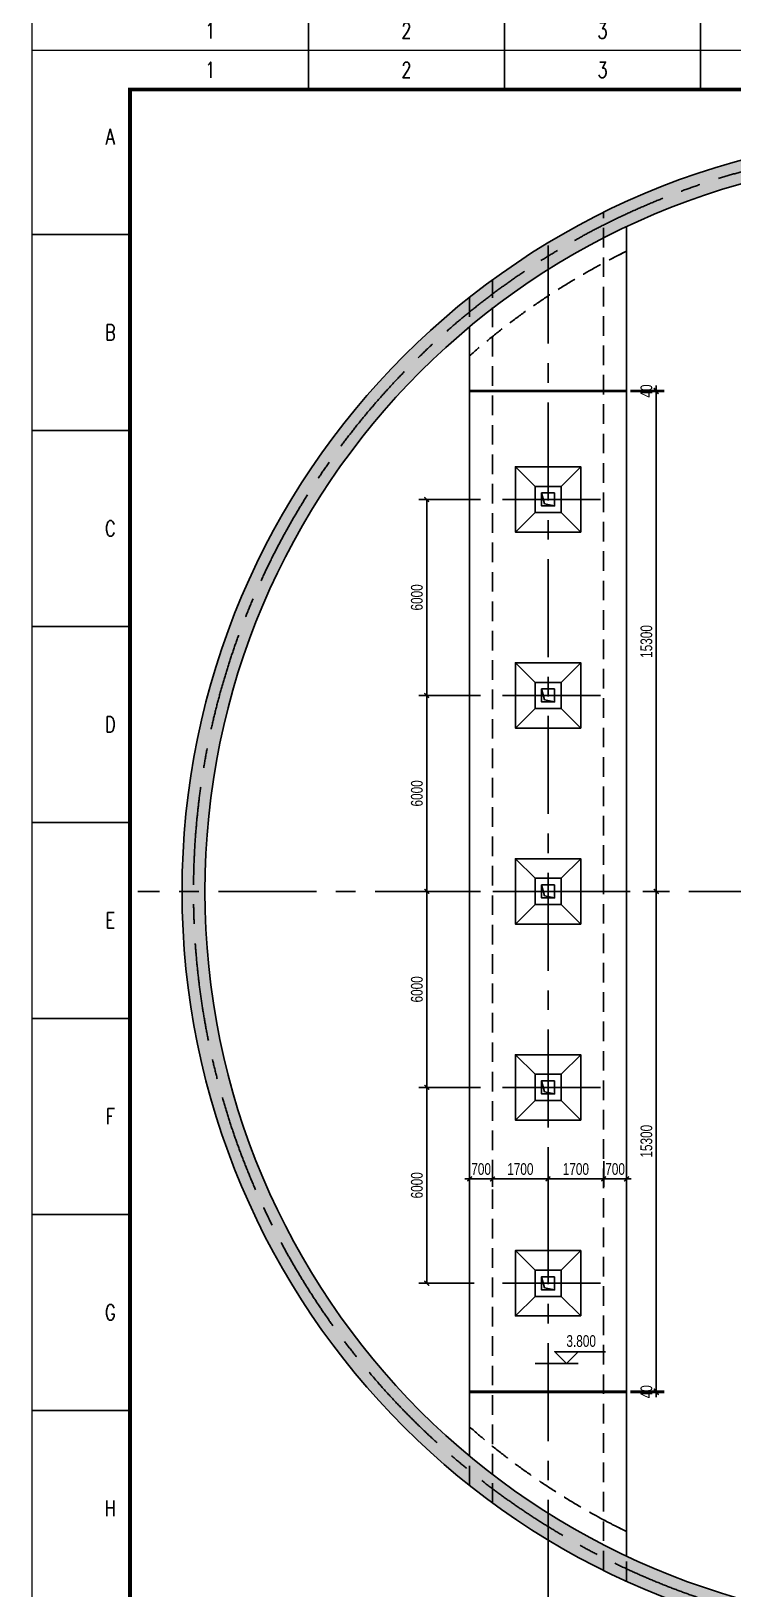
# Model space of a CAD drawing. Extents: x 707031 to 850566, y -411673 to -233438.
# Drawn here: x 707031 to 724921, y -391510 to -351768 of the extents above; entities that cross this region are included whole.
import ezdxf
from ezdxf.enums import TextEntityAlignment as Align

# ---------------------------------------------------------------- set-up
doc = ezdxf.new("R2010")
doc.units = 0
doc.header["$LTSCALE"] = 2000
doc.header["$MEASUREMENT"] = 0
doc.linetypes.add('CENTER', pattern=[2, 1.25, -0.25, 0.25, -0.25])
doc.linetypes.add('HIDDEN', pattern=[0.375, 0.25, -0.125])
doc.layers.get('0').update_dxf_attribs({"linetype": 'CONTINUOUS'})
doc.layers.get('DEFPOINTS').update_dxf_attribs({"linetype": 'CONTINUOUS'})
for name, color, linetype in [('5', 7, 'CONTINUOUS'), ('S_01', 3, 'CONTINUOUS'), ('S_02', 151, 'CENTER'), ('S_03', 7, 'HIDDEN'), ('S_04', 2, 'CONTINUOUS'), ('S_05', 7, 'CONTINUOUS'), ('S_07', 9, 'CONTINUOUS'), ('TK', 1, 'CONTINUOUS')]:
    doc.layers.add(name, color=color, linetype=linetype)
doc.styles.add('KS', font='kstxt.shx', dxfattribs={"width": 0.75, "bigfont": 'kshz.shx'})
doc.styles.add('TK-HZ', font='txt.shx', dxfattribs={"width": 0.8, "bigfont": 'hztxt.shx'})
doc.dimstyles.new('KS30', dxfattribs={"dimtxt": 300, "dimasz": 120, "dimexe": 200, "dimexo": 100, "dimgap": 100, "dimtad": 1, "dimdec": 0, "dimlfac": 0.3, "dimzin": 14, "dimdsep": 46, "dimtxsty": 'KS', "dimblk": 'ARCHTICK', "dimcen": -900, "dimclrd": 7, "dimclre": 7, "dimclrt": 2, "dimadec": 0, "dimazin": 0, "dimtfac": 1, "dimtdec": 0, "dimtix": 1, "dimtmove": 2, "dimatfit": 2, "dimfxl": 1, "dimtolj": 1, "dimtzin": 14, "dimarcsym": 0})

# ---------------------------------------------------------------- blocks, each defined once
blk = doc.blocks.new('A1-1')
at = {"layer": 'TK', "color": 7}
for p, q in [((7050, 58400), (7050, 59400)), ((12050, 58400), (12050, 59400)), ((17050, 58400), (17050, 59400)), ((2500, 54700), (0, 54700)), ((2500, 49700), (0, 49700)), ((2500, 44700), (0, 44700)), ((2500, 39700), (0, 39700)), ((2500, 34700), (0, 34700)), ((2500, 29700), (0, 29700)), ((2500, 24700), (0, 24700)), ((7050, 1000), (7050, 0)), ((12050, 1000), (12050, 0)), ((17050, 1000), (17050, 0))]:
    blk.add_line(p, q, dxfattribs=at)
for points, const_width in [([(0, 0), (84100, 0), (84100, 59400), (0, 59400)], 35), ([(2500, 1000), (83100, 1000), (83100, 58400), (2500, 58400)], 100)]:
    blk.add_lwpolyline(points, close=True, dxfattribs=dict(at, const_width=const_width))
at = {"layer": 'TK', "color": 7, "style": 'TK-HZ', "width": 0.75}
for s, p in [('1', (4550, 58900)), ('2', (9550, 58900)), ('3', (14550, 58900)), ('A', (2000, 57200)), ('B', (2000, 52200)), ('C', (2000, 47200)), ('D', (2000, 42200)), ('E', (2000, 37200)), ('F', (2000, 32200)), ('G', (2000, 27200)), ('H', (2000, 22200)), ('1', (4550, 500)), ('2', (9550, 500)), ('3', (14550, 500))]:
    blk.add_text(s, height=400, dxfattribs=at).set_placement(p, align=Align.MIDDLE_CENTER)
blk = doc.blocks.new('_ArchTick')
at = {"color": 0, "linetype": 'ByBlock', "const_width": 0.3}
blk.add_lwpolyline([(-0.5, -0.5), (0.5, 0.5)], dxfattribs=at)
blk = doc.blocks.new('*D184')
at = {"layer": '5', "color": 7, "lineweight": -2, "ltscale": 10, "transparency": 16777216}
for p, q in [((718490, -368715), (716916, -368715)), ((717116, -368715), (717116, -373715)), ((718490, -373715), (716916, -373715))]:
    blk.add_line(p, q, dxfattribs=at)
at = {"layer": 'DEFPOINTS', "color": 0, "ltscale": 10, "transparency": 16777216}
for p in [(718590, -368715), (717116, -373715), (718590, -373715)]:
    blk.add_point(p, dxfattribs=at)
at = {"layer": '5', "color": 7, "lineweight": -2, "ltscale": 10, "transparency": 16777216, "xscale": 120, "yscale": 120, "zscale": 120}
for p, rotation in [((717116, -368715), 90), ((717116, -373715), 270)]:
    blk.add_blockref('_ArchTick', p, dxfattribs=dict(at, rotation=rotation))
at = {"layer": '5', "color": 2, "lineweight": -2, "ltscale": 10, "transparency": 16777216, "insert": (716866, -371215), "char_height": 300, "attachment_point": 5, "rotation": 90, "style": 'KS'}
blk.add_mtext('\\A1;6000', dxfattribs=at)
blk = doc.blocks.new('*D185')
at = {"layer": '5', "color": 7, "lineweight": -2, "ltscale": 10, "transparency": 16777216}
for p, q in [((718490, -378715), (716916, -378715)), ((717116, -378715), (717116, -383715)), ((718323, -383715), (716916, -383715))]:
    blk.add_line(p, q, dxfattribs=at)
at = {"layer": 'DEFPOINTS', "color": 0, "ltscale": 10, "transparency": 16777216}
for p in [(718590, -378715), (717116, -383715), (718423, -383715)]:
    blk.add_point(p, dxfattribs=at)
at = {"layer": '5', "color": 7, "lineweight": -2, "ltscale": 10, "transparency": 16777216, "xscale": 120, "yscale": 120, "zscale": 120}
for p, rotation in [((717116, -378715), 90), ((717116, -383715), 270)]:
    blk.add_blockref('_ArchTick', p, dxfattribs=dict(at, rotation=rotation))
at = {"layer": '5', "color": 2, "lineweight": -2, "ltscale": 10, "transparency": 16777216, "insert": (716866, -381215), "char_height": 300, "attachment_point": 5, "rotation": 90, "style": 'KS'}
blk.add_mtext('\\A1;6000', dxfattribs=at)
blk = doc.blocks.new('*D186')
at = {"layer": '5', "color": 7, "lineweight": -2, "ltscale": 10, "transparency": 16777216}
for p, q in [((718490, -373715), (716916, -373715)), ((717116, -373715), (717116, -378715)), ((718490, -378715), (716916, -378715))]:
    blk.add_line(p, q, dxfattribs=at)
at = {"layer": 'DEFPOINTS', "color": 0, "ltscale": 10, "transparency": 16777216}
for p in [(718590, -373715), (717116, -378715), (718590, -378715)]:
    blk.add_point(p, dxfattribs=at)
at = {"layer": '5', "color": 7, "lineweight": -2, "ltscale": 10, "transparency": 16777216, "xscale": 120, "yscale": 120, "zscale": 120}
for p, rotation in [((717116, -373715), 90), ((717116, -378715), 270)]:
    blk.add_blockref('_ArchTick', p, dxfattribs=dict(at, rotation=rotation))
at = {"layer": '5', "color": 2, "lineweight": -2, "ltscale": 10, "transparency": 16777216, "insert": (716866, -376215), "char_height": 300, "attachment_point": 5, "rotation": 90, "style": 'KS'}
blk.add_mtext('\\A1;6000', dxfattribs=at)
blk = doc.blocks.new('*D187')
at = {"layer": '5', "color": 7, "lineweight": -2, "ltscale": 10, "transparency": 16777216}
for p, q in [((718490, -363715), (716916, -363715)), ((717116, -363715), (717116, -368715)), ((718490, -368715), (716916, -368715))]:
    blk.add_line(p, q, dxfattribs=at)
at = {"layer": 'DEFPOINTS', "color": 0, "ltscale": 10, "transparency": 16777216}
for p in [(718590, -363715), (717116, -368715), (718590, -368715)]:
    blk.add_point(p, dxfattribs=at)
at = {"layer": '5', "color": 7, "lineweight": -2, "ltscale": 10, "transparency": 16777216, "xscale": 120, "yscale": 120, "zscale": 120}
for p, rotation in [((717116, -363715), 90), ((717116, -368715), 270)]:
    blk.add_blockref('_ArchTick', p, dxfattribs=dict(at, rotation=rotation))
at = {"layer": '5', "color": 2, "lineweight": -2, "ltscale": 10, "transparency": 16777216, "insert": (716866, -366215), "char_height": 300, "attachment_point": 5, "rotation": 90, "style": 'KS'}
blk.add_mtext('\\A1;6000', dxfattribs=at)
blk = doc.blocks.new('*D188')
at = {"layer": '5', "color": 7, "lineweight": -2, "transparency": 16777216}
for p, q in [((720211, -389997), (720211, -394815)), ((730211, -393086), (730211, -394815)), ((720211, -394615), (730211, -394615))]:
    blk.add_line(p, q, dxfattribs=at)
at = {"layer": 'DEFPOINTS', "color": 0, "transparency": 16777216}
for p in [(720211, -389897), (730211, -392986), (730211, -394615)]:
    blk.add_point(p, dxfattribs=at)
at = {"layer": '5', "color": 7, "lineweight": -2, "transparency": 16777216, "xscale": 120, "yscale": 120, "zscale": 120, "rotation": 180}
blk.add_blockref('_ArchTick', (720211, -394615), dxfattribs=at)
at = {"layer": '5', "color": 7, "lineweight": -2, "transparency": 16777216, "xscale": 120, "yscale": 120, "zscale": 120}
blk.add_blockref('_ArchTick', (730211, -394615), dxfattribs=at)
at = {"layer": '5', "color": 2, "transparency": 16777216, "insert": (725211, -394365), "char_height": 300, "attachment_point": 5, "style": 'KS'}
blk.add_mtext('\\A1;12000', dxfattribs=at)
blk = doc.blocks.new('*D193')
at = {"layer": 'DEFPOINTS', "color": 0, "transparency": 16777216}
for p in [(718211, -380352), (718794, -380491), (718794, -381051)]:
    blk.add_point(p, dxfattribs=at)
at = {"layer": 'S_05', "color": 7, "lineweight": -2, "transparency": 16777216}
for p, q in [((718211, -380452), (718211, -381251)), ((718794, -380591), (718794, -381251)), ((718211, -381051), (718091, -381051)), ((718211, -381051), (718794, -381051)), ((718794, -381051), (718914, -381051))]:
    blk.add_line(p, q, dxfattribs=at)
at = {"layer": 'S_05', "color": 7, "lineweight": -2, "transparency": 16777216, "xscale": 120, "yscale": 120, "zscale": 120}
blk.add_blockref('_ArchTick', (718211, -381051), dxfattribs=at)
at = {"layer": 'S_05', "color": 7, "lineweight": -2, "transparency": 16777216, "xscale": 120, "yscale": 120, "zscale": 120, "rotation": 180}
blk.add_blockref('_ArchTick', (718794, -381051), dxfattribs=at)
at = {"layer": 'S_05', "color": 2, "transparency": 16777216, "insert": (718503, -380801), "char_height": 300, "attachment_point": 5, "style": 'KS'}
blk.add_mtext('\\A1;700', dxfattribs=at)
blk = doc.blocks.new('*D194')
at = {"layer": 'DEFPOINTS', "color": 0, "transparency": 16777216}
for p in [(718794, -380491), (720211, -380502), (720211, -381051)]:
    blk.add_point(p, dxfattribs=at)
at = {"layer": 'S_05', "color": 7, "lineweight": -2, "transparency": 16777216}
for p, q in [((718794, -380591), (718794, -381251)), ((720211, -380602), (720211, -381251)), ((718794, -381051), (720211, -381051))]:
    blk.add_line(p, q, dxfattribs=at)
at = {"layer": 'S_05', "color": 7, "lineweight": -2, "transparency": 16777216, "xscale": 120, "yscale": 120, "zscale": 120, "rotation": 180}
blk.add_blockref('_ArchTick', (718794, -381051), dxfattribs=at)
at = {"layer": 'S_05', "color": 7, "lineweight": -2, "transparency": 16777216, "xscale": 120, "yscale": 120, "zscale": 120}
blk.add_blockref('_ArchTick', (720211, -381051), dxfattribs=at)
at = {"layer": 'S_05', "color": 2, "transparency": 16777216, "insert": (719503, -380801), "char_height": 300, "attachment_point": 5, "style": 'KS'}
blk.add_mtext('\\A1;1700', dxfattribs=at)
blk = doc.blocks.new('*D195')
at = {"layer": 'DEFPOINTS', "color": 0, "transparency": 16777216}
for p in [(720211, -380502), (721628, -380502), (721628, -381051)]:
    blk.add_point(p, dxfattribs=at)
at = {"layer": 'S_05', "color": 7, "lineweight": -2, "transparency": 16777216}
for p, q in [((720211, -380602), (720211, -381251)), ((721628, -380602), (721628, -381251)), ((720211, -381051), (721628, -381051))]:
    blk.add_line(p, q, dxfattribs=at)
at = {"layer": 'S_05', "color": 7, "lineweight": -2, "transparency": 16777216, "xscale": 120, "yscale": 120, "zscale": 120, "rotation": 180}
blk.add_blockref('_ArchTick', (720211, -381051), dxfattribs=at)
at = {"layer": 'S_05', "color": 7, "lineweight": -2, "transparency": 16777216, "xscale": 120, "yscale": 120, "zscale": 120}
blk.add_blockref('_ArchTick', (721628, -381051), dxfattribs=at)
at = {"layer": 'S_05', "color": 2, "transparency": 16777216, "insert": (720919, -380801), "char_height": 300, "attachment_point": 5, "style": 'KS'}
blk.add_mtext('\\A1;1700', dxfattribs=at)
blk = doc.blocks.new('*D196')
at = {"layer": 'DEFPOINTS', "color": 0, "transparency": 16777216}
for p in [(721628, -380502), (722211, -380365), (722211, -381051)]:
    blk.add_point(p, dxfattribs=at)
at = {"layer": 'S_05', "color": 7, "lineweight": -2, "transparency": 16777216}
for p, q in [((721628, -380602), (721628, -381251)), ((722211, -380465), (722211, -381251)), ((721628, -381051), (721508, -381051)), ((721628, -381051), (722211, -381051)), ((722211, -381051), (722331, -381051))]:
    blk.add_line(p, q, dxfattribs=at)
at = {"layer": 'S_05', "color": 7, "lineweight": -2, "transparency": 16777216, "xscale": 120, "yscale": 120, "zscale": 120}
blk.add_blockref('_ArchTick', (721628, -381051), dxfattribs=at)
at = {"layer": 'S_05', "color": 7, "lineweight": -2, "transparency": 16777216, "xscale": 120, "yscale": 120, "zscale": 120, "rotation": 180}
blk.add_blockref('_ArchTick', (722211, -381051), dxfattribs=at)
at = {"layer": 'S_05', "color": 2, "transparency": 16777216, "insert": (721919, -380801), "char_height": 300, "attachment_point": 5, "style": 'KS'}
blk.add_mtext('\\A1;700', dxfattribs=at)
blk = doc.blocks.new('*D207')
at = {"layer": 'DEFPOINTS', "color": 0, "transparency": 16777216}
for p in [(722211, -386465), (722211, -386499), (722969, -386465)]:
    blk.add_point(p, dxfattribs=at)
at = {"layer": 'S_01', "color": 7, "lineweight": -2, "transparency": 16777216}
for p, q in [((722311, -386465), (723169, -386465)), ((722311, -386499), (723169, -386499)), ((722969, -386465), (722969, -386345)), ((722969, -386499), (722969, -386465)), ((722969, -386499), (722969, -386619))]:
    blk.add_line(p, q, dxfattribs=at)
at = {"layer": 'S_01', "color": 7, "lineweight": -2, "transparency": 16777216, "xscale": 120, "yscale": 120, "zscale": 120}
for p, rotation in [((722969, -386465), 270), ((722969, -386499), 90)]:
    blk.add_blockref('_ArchTick', p, dxfattribs=dict(at, rotation=rotation))
at = {"layer": 'S_01', "color": 2, "transparency": 16777216, "insert": (722719, -386482), "char_height": 300, "attachment_point": 5, "rotation": 90, "style": 'KS'}
blk.add_mtext('\\A1;40', dxfattribs=at)
blk = doc.blocks.new('*D208')
at = {"layer": 'DEFPOINTS', "color": 0, "transparency": 16777216}
for p in [(722529, -373715), (722969, -373715), (722211, -386465)]:
    blk.add_point(p, dxfattribs=at)
at = {"layer": 'S_01', "color": 7, "lineweight": -2, "transparency": 16777216}
for p, q in [((722629, -373715), (723169, -373715)), ((722969, -386465), (722969, -373715)), ((722311, -386465), (723169, -386465))]:
    blk.add_line(p, q, dxfattribs=at)
at = {"layer": 'S_01', "color": 7, "lineweight": -2, "transparency": 16777216, "xscale": 120, "yscale": 120, "zscale": 120}
for p, rotation in [((722969, -373715), 90), ((722969, -386465), 270)]:
    blk.add_blockref('_ArchTick', p, dxfattribs=dict(at, rotation=rotation))
at = {"layer": 'S_01', "color": 2, "transparency": 16777216, "insert": (722719, -380090), "char_height": 300, "attachment_point": 5, "rotation": 90, "style": 'KS'}
blk.add_mtext('\\A1;15300', dxfattribs=at)
blk = doc.blocks.new('*D209')
at = {"layer": 'DEFPOINTS', "color": 0, "transparency": 16777216}
for p in [(722211, -360932), (722211, -360965), (722969, -360965)]:
    blk.add_point(p, dxfattribs=at)
at = {"layer": 'S_01', "color": 7, "lineweight": -2, "transparency": 16777216}
for p, q in [((722969, -360932), (722969, -360812)), ((722311, -360932), (723169, -360932)), ((722311, -360965), (723169, -360965)), ((722969, -360932), (722969, -360965)), ((722969, -360965), (722969, -361085))]:
    blk.add_line(p, q, dxfattribs=at)
at = {"layer": 'S_01', "color": 7, "lineweight": -2, "transparency": 16777216, "xscale": 120, "yscale": 120, "zscale": 120}
for p, rotation in [((722969, -360932), 270), ((722969, -360965), 90)]:
    blk.add_blockref('_ArchTick', p, dxfattribs=dict(at, rotation=rotation))
at = {"layer": 'S_01', "color": 2, "transparency": 16777216, "insert": (722719, -360949), "char_height": 300, "attachment_point": 5, "rotation": 90, "style": 'KS'}
blk.add_mtext('\\A1;40', dxfattribs=at)
blk = doc.blocks.new('*D210')
at = {"layer": 'DEFPOINTS', "color": 0, "transparency": 16777216}
for p in [(722211, -360965), (722529, -373715), (722969, -373715)]:
    blk.add_point(p, dxfattribs=at)
at = {"layer": 'S_01', "color": 7, "lineweight": -2, "transparency": 16777216}
for p, q in [((722311, -360965), (723169, -360965)), ((722969, -360965), (722969, -373715)), ((722629, -373715), (723169, -373715))]:
    blk.add_line(p, q, dxfattribs=at)
at = {"layer": 'S_01', "color": 7, "lineweight": -2, "transparency": 16777216, "xscale": 120, "yscale": 120, "zscale": 120}
for p, rotation in [((722969, -360965), 90), ((722969, -373715), 270)]:
    blk.add_blockref('_ArchTick', p, dxfattribs=dict(at, rotation=rotation))
at = {"layer": 'S_01', "color": 2, "transparency": 16777216, "insert": (722719, -367340), "char_height": 300, "attachment_point": 5, "rotation": 90, "style": 'KS'}
blk.add_mtext('\\A1;15300', dxfattribs=at)

msp = doc.modelspace()

# ---------------------------------------------------------------- hatches: boundary and pattern name
at = {"layer": 'S_07'}
h = msp.add_hatch(color=256, dxfattribs=at)
h.paths.add_polyline_path([(749544.37, -373715.198, 1), (710877.703, -373715.198, 1)])
h.paths.add_polyline_path([(711461.037, -373715.198, -1), (748961.037, -373715.198, -1)], flags=16)

# ---------------------------------------------------------------- linework, layer by layer
at = {"layer": 'S_01'}
for p, q in [((722211.037, -356757.53), (722211.037, -390672.866)), ((718211.037, -388122.228), (718211.037, -359308.169)), ((719877.703, -363381.865), (719377.703, -362881.865)), ((720544.37, -363381.865), (721044.37, -362881.865)), ((720117.509, -363829.148), (720044.37, -363548.532)), ((720377.703, -363881.865), (720117.509, -363829.148)), ((719877.703, -364048.532), (719377.703, -364548.532)), ((720544.37, -364048.532), (721044.37, -364548.532)), ((719877.703, -368381.865), (719377.703, -367881.865)), ((720544.37, -368381.865), (721044.37, -367881.865)), ((720117.509, -368829.148), (720044.37, -368548.532)), ((719877.703, -369048.532), (719377.703, -369548.532)), ((720377.703, -368881.865), (720117.509, -368829.148)), ((720544.37, -369048.532), (721044.37, -369548.532)), ((719877.703, -373381.865), (719377.703, -372881.865)), ((720544.37, -373381.865), (721044.37, -372881.865)), ((720117.509, -373829.148), (720044.37, -373548.532)), ((720377.703, -373881.865), (720117.509, -373829.148)), ((719877.703, -374048.532), (719377.703, -374548.532)), ((720544.37, -374048.532), (721044.37, -374548.532)), ((719877.703, -378381.865), (719377.703, -377881.865)), ((720544.37, -378381.865), (721044.37, -377881.865)), ((720117.509, -378829.148), (720044.37, -378548.532)), ((719877.703, -379048.532), (719377.703, -379548.532)), ((720377.703, -378881.865), (720117.509, -378829.148)), ((720544.37, -379048.532), (721044.37, -379548.532)), ((719877.703, -383381.865), (719377.703, -382881.865)), ((720544.37, -383381.865), (721044.37, -382881.865)), ((720117.509, -383829.148), (720044.37, -383548.532)), ((720377.703, -383881.865), (720117.509, -383829.148)), ((719877.703, -384048.532), (719377.703, -384548.532)), ((720544.37, -384048.532), (721044.37, -384548.532))]:
    msp.add_line(p, q, dxfattribs=at)
at = {"layer": 'S_01', "lineweight": -2}
for p, q in [((718211.037, -360931.865), (722211.037, -360931.865)), ((718211.037, -360965.198), (722211.037, -360965.198)), ((718211.037, -386465.198), (722211.037, -386465.198)), ((718211.037, -386498.532), (722211.037, -386498.532))]:
    msp.add_line(p, q, dxfattribs=at)
at = {"layer": 'S_01'}
for points in [[(721044.37, -364548.532), (719377.703, -364548.532), (719377.703, -362881.865), (721044.37, -362881.865)], [(720544.37, -363381.865), (719877.703, -363381.865), (719877.703, -364048.532), (720544.37, -364048.532)], [(720377.703, -363548.532), (720044.37, -363548.532), (720044.37, -363881.865), (720377.703, -363881.865)], [(721044.37, -369548.532), (719377.703, -369548.532), (719377.703, -367881.865), (721044.37, -367881.865)], [(720544.37, -368381.865), (719877.703, -368381.865), (719877.703, -369048.532), (720544.37, -369048.532)], [(720377.703, -368548.532), (720044.37, -368548.532), (720044.37, -368881.865), (720377.703, -368881.865)], [(721044.37, -374548.532), (719377.703, -374548.532), (719377.703, -372881.865), (721044.37, -372881.865)], [(720544.37, -373381.865), (719877.703, -373381.865), (719877.703, -374048.532), (720544.37, -374048.532)], [(720377.703, -373548.532), (720044.37, -373548.532), (720044.37, -373881.865), (720377.703, -373881.865)], [(721044.37, -379548.532), (719377.703, -379548.532), (719377.703, -377881.865), (721044.37, -377881.865)], [(720544.37, -378381.865), (719877.703, -378381.865), (719877.703, -379048.532), (720544.37, -379048.532)], [(720377.703, -378548.532), (720044.37, -378548.532), (720044.37, -378881.865), (720377.703, -378881.865)], [(721044.37, -384548.532), (719377.703, -384548.532), (719377.703, -382881.865), (721044.37, -382881.865)], [(720544.37, -383381.865), (719877.703, -383381.865), (719877.703, -384048.532), (720544.37, -384048.532)], [(720377.703, -383548.532), (720044.37, -383548.532), (720044.37, -383881.865), (720377.703, -383881.865)]]:
    msp.add_lwpolyline(points, close=True, dxfattribs=at)
for radius in [19333.333, 18750]:
    msp.add_circle((730211.037, -373715.198), radius, dxfattribs=at)
at = {"layer": 'S_02'}
for p, q in [((720211.037, -357240.621), (720211.037, -390189.776)), ((721548.893, -363715.198), (718590.078, -363715.198)), ((721548.893, -368715.198), (718590.078, -368715.198)), ((750303.163, -373715.198), (709748.285, -373715.198)), ((721548.893, -373715.198), (718590.078, -373715.198)), ((721548.893, -378715.198), (718590.078, -378715.198)), ((721548.893, -383715.198), (718590.078, -383715.198))]:
    msp.add_line(p, q, dxfattribs=at)
msp.add_circle((730211.037, -373715.198), 19041.667, dxfattribs=at)
at = {"layer": 'S_03', "lineweight": -2}
for p, q in [((721627.703, -391038.713), (721627.703, -356391.684)), ((718794.37, -389317.682), (718794.37, -358112.715)), ((718211.037, -358556.776), (718211.037, -359308.169)), ((718211.037, -388873.621), (718211.037, -388122.228)), ((722211.037, -391315.703), (722211.037, -390672.866))]:
    msp.add_line(p, q, dxfattribs=at)
for start, end in [(116.0951112, 131.2841498), (116.0951112, 118.1600305), (228.7158502, 243.9048888), (241.8399695, 243.9048888)]:
    msp.add_arc((730211.037, -373715.198), 18187.5, start, end, dxfattribs=at)
at = {"layer": 'S_04'}
for points in [[(721674.873, -385460.037), (720380.903, -385460.037), (720677.888, -385757.022), (720974.873, -385460.037)], [(719877.888, -385757.022), (720977.888, -385757.022)]]:
    msp.add_lwpolyline(points, dxfattribs=at)

# ---------------------------------------------------------------- block references
at = {"layer": 'TK', "color": 7}
for p in [(707048.599, -352255.813), (707048.599, -411655.813)]:
    msp.add_blockref('A1-1', p, dxfattribs=at)

# ---------------------------------------------------------------- texts
at = {"layer": 'S_04', "style": 'KS', "width": 0.75}
msp.add_text('3.800', height=300, dxfattribs=at).set_placement((720677.888, -385337.022))

# ---------------------------------------------------------------- dimensions: what is measured, and where the dimension line sits
at = {"layer": '5', "lineweight": -2, "ltscale": 10}
for base, p1, p2, picture, middle in [((717115.898, -368715.198), (718590.078, -363715.198), (718590.078, -368715.198), '*D187', (716865.898, -366215.198)), ((717115.898, -373715.198), (718590.078, -368715.198), (718590.078, -373715.198), '*D184', (716865.898, -371215.198)), ((717115.898, -378715.198), (718590.078, -373715.198), (718590.078, -378715.198), '*D186', (716865.898, -376215.198)), ((717115.898, -383715.198), (718590.078, -378715.198), (718423.411, -383715.198), '*D185', (716865.898, -381215.198))]:
    dim = msp.add_linear_dim(base=base, p1=p1, p2=p2, angle=270, dimstyle='KS30', override={"dimlfac": 1.2}, dxfattribs=at)
    dim.commit()
    dim.dimension.update_dxf_attribs({"geometry": picture, "text_midpoint": middle})
at = {"layer": '5'}
dim = msp.add_linear_dim(base=(730211.037, -394614.941), p1=(720211.037, -389896.632), p2=(730211.037, -392986.032), dimstyle='KS30', override={"dimlfac": 1.2}, dxfattribs=at)
dim.commit()
dim.dimension.update_dxf_attribs({"geometry": '*D188', "text_midpoint": (725211.037, -394364.941)})
at = {"layer": 'S_01'}
for base, p1, p2, angle, picture, middle in [((722968.546, -360965.198), (722211.037, -360931.865), (722211.037, -360965.198), 270, '*D209', (722718.546, -360948.532)), ((722968.546, -373715.198), (722211.037, -360965.198), (722528.551, -373715.198), 270, '*D210', (722718.546, -367340.198)), ((722968.546, -373715.198), (722211.037, -386465.198), (722528.551, -373715.198), 90, '*D208', (722718.546, -380090.198)), ((722968.546, -386465.198), (722211.037, -386498.532), (722211.037, -386465.198), 90, '*D207', (722718.546, -386481.865))]:
    dim = msp.add_linear_dim(base=base, p1=p1, p2=p2, angle=angle, dimstyle='KS30', override={"dimlfac": 1.2}, dxfattribs=at)
    dim.commit()
    dim.dimension.update_dxf_attribs({"geometry": picture, "text_midpoint": middle})
at = {"layer": 'S_05'}
for base, p1, p2, picture, middle in [((718794.37, -381051.01), (718211.037, -380352.014), (718794.37, -380490.833), '*D193', (718502.703, -380801.01)), ((720211.037, -381051.01), (718794.37, -380490.833), (720211.037, -380502.265), '*D194', (719502.703, -380801.01)), ((721627.703, -381051.01), (720211.037, -380502.265), (721627.703, -380502.265), '*D195', (720919.37, -380801.01)), ((722211.037, -381051.01), (721627.703, -380502.265), (722211.037, -380365.079), '*D196', (721919.37, -380801.01))]:
    dim = msp.add_linear_dim(base=base, p1=p1, p2=p2, dimstyle='KS30', override={"dimlfac": 1.2}, dxfattribs=at)
    dim.commit()
    dim.dimension.update_dxf_attribs({"geometry": picture, "text_midpoint": middle})

doc.saveas('drawing.dxf')
